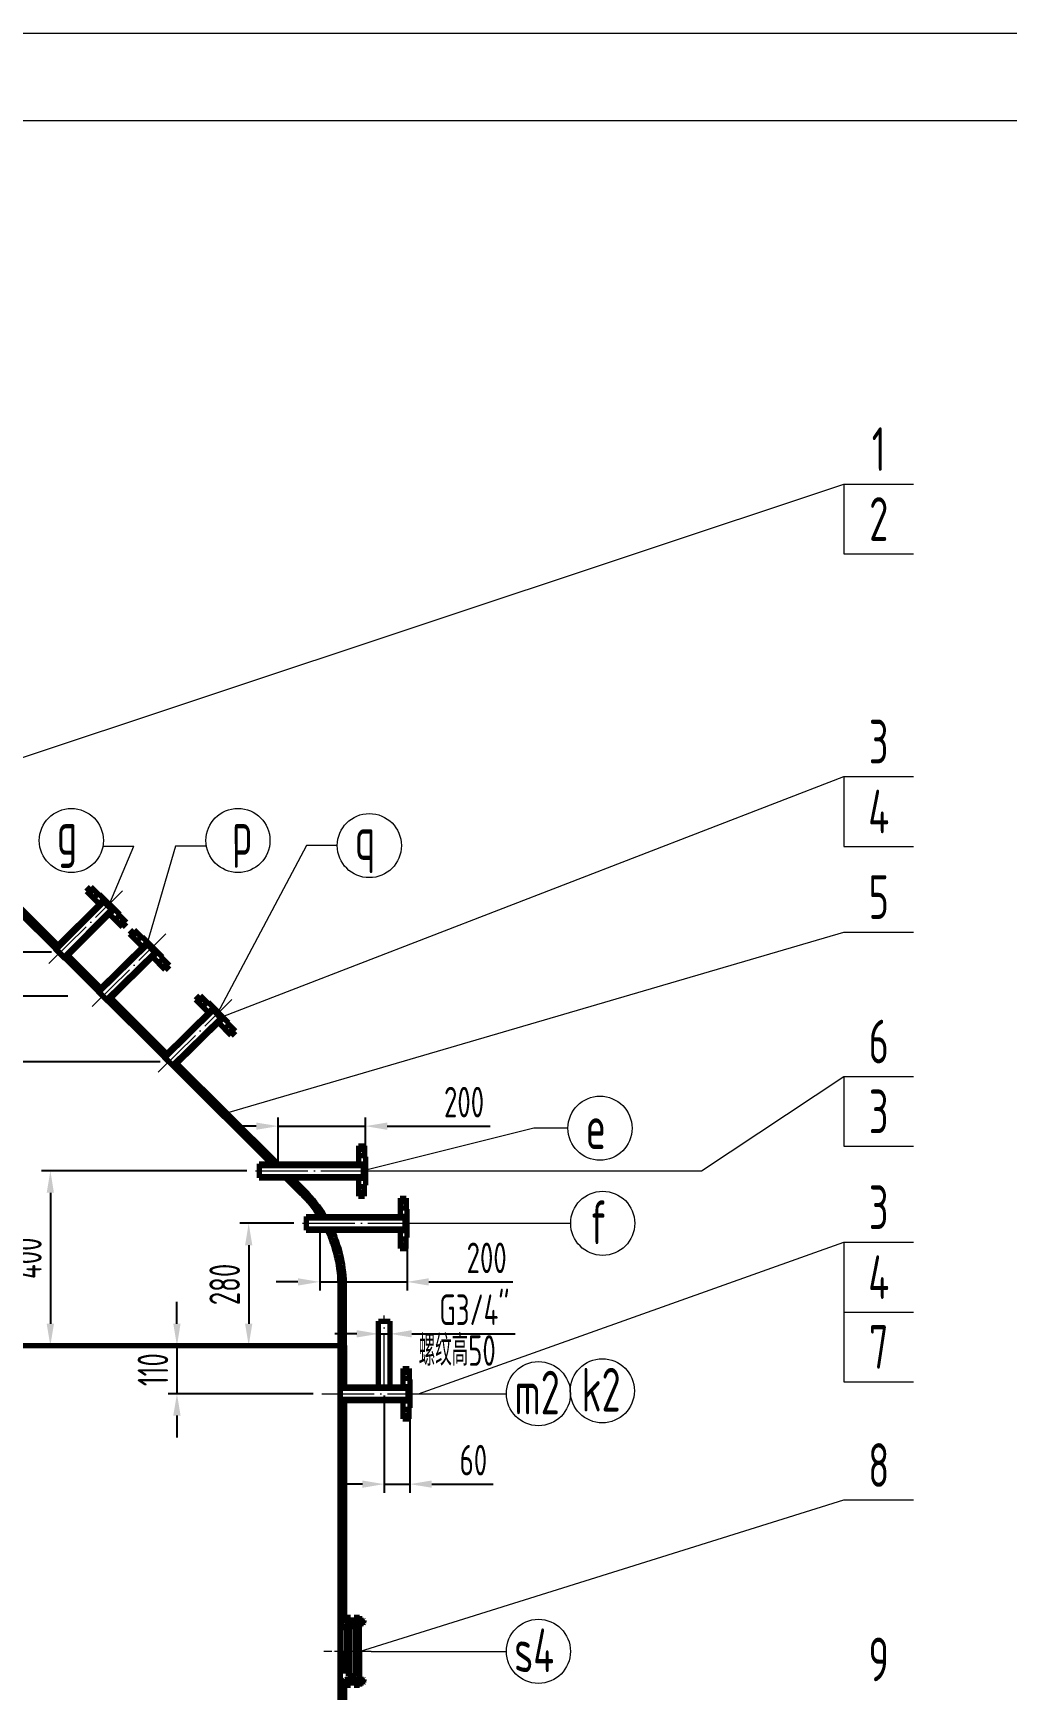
# Model space of a CAD drawing. Header units: millimetres. Extents: x -81840 to -67320, y -57700 to -40880.
# Drawn here: x -74901 to -72670, y -44673 to -40880 of the extents above; entities that cross this region are included whole.
import ezdxf
from ezdxf.enums import TextEntityAlignment as Align

# ---------------------------------------------------------------- set-up
doc = ezdxf.new("R2010")
doc.units = ezdxf.units.MM
doc.linetypes.add('ACAD_ISO02W100', pattern=[11, 8, -3])
doc.linetypes.add('ACAD_ISO04W100', pattern=[30, 24, -3, 0, -3])
for name, color, linetype, lineweight in [('中心线', 1, 'ACAD_ISO04W100', 18), ('标注', 7, 'Continuous', 18), ('粗实线', 4, 'Continuous', 70), ('细实线', 7, 'Continuous', 18), ('虚线', 2, 'ACAD_ISO02W100', 18)]:
    doc.layers.add(name, color=color, linetype=linetype, lineweight=lineweight)
doc.styles.add('GB', font='gbeitc.shx', dxfattribs={"bigfont": 'gbcbig.shx'})
doc.styles.add('HGCAD', font='gbenor.shx', dxfattribs={"width": 0.75, "bigfont": 'gbcbig.shx'})
doc.dimstyles.new('GB$0', dxfattribs={"dimscale": 20, "dimtxt": 3.5, "dimasz": 2.5, "dimexe": 2.25, "dimexo": 2, "dimtad": 1, "dimdec": 0, "dimtxsty": 'GB', "dimcen": 2.5, "dimadec": 0, "dimazin": 0, "dimtfac": 1, "dimtdec": 0, "dimtmove": 0, "dimatfit": 3, "dimfxl": 0, "dimarcsym": 0})
doc.dimstyles.new('GB$2', dxfattribs={"dimscale": 20, "dimtxt": 3.5, "dimasz": 2.5, "dimexe": 2.25, "dimexo": 2, "dimtad": 1, "dimdec": 0, "dimtxsty": 'GB', "dimcen": 2.5, "dimadec": 0, "dimazin": 0, "dimtfac": 1, "dimtdec": 0, "dimtmove": 0, "dimatfit": 3, "dimfxl": 0, "dimarcsym": 0})

# ---------------------------------------------------------------- blocks, each defined once
blk = doc.blocks.new('HGCAD#HGTFTK~A1Z~HGCAD图框')
at = {"layer": '细实线', "color": 7}
blk.add_lwpolyline([(10, -10), (-584, -10), (-584, 831), (10, 831)], close=True, dxfattribs=at)
at = {"layer": '细实线', "color": 2}
blk.add_lwpolyline([(0, 0), (-559, 0), (-559, 821), (0, 821)], close=True, dxfattribs=at)
blk = doc.blocks.new('*D259')
at = {"layer": 'Defpoints', "color": 0, "ltscale": 20}
for p in [(-74283.8, -43604.9), (-74406.9, -43884.9), (-74283.8, -43884.9)]:
    blk.add_point(p, dxfattribs=at)
at = {"layer": '标注', "color": 0, "lineweight": -2, "ltscale": 20}
for p, q in [((-74303.8, -43604.9), (-74426.9, -43604.9)), ((-74406.9, -43654.9), (-74406.9, -43834.9)), ((-74303.8, -43884.9), (-74426.9, -43884.9))]:
    blk.add_line(p, q, dxfattribs=at)
at = {"layer": '标注', "color": 0, "ltscale": 20}
for points in [[(-74415.2, -43654.9), (-74398.6, -43654.9), (-74406.9, -43604.9)], [(-74415.2, -43834.9), (-74398.6, -43834.9), (-74406.9, -43884.9)]]:
    blk.add_solid(points, dxfattribs=at)
at = {"layer": '标注', "color": 0, "ltscale": 20, "insert": (-74461.9, -43744.9), "char_height": 70, "attachment_point": 5, "rotation": 90, "style": 'HGCAD'}
blk.add_mtext('280', dxfattribs=at)
blk = doc.blocks.new('*D260')
at = {"layer": 'Defpoints', "color": 0, "ltscale": 20}
for p in [(-74391.4, -43484.9), (-74861.3, -43884.9), (-74757.7, -43884.9)]:
    blk.add_point(p, dxfattribs=at)
at = {"layer": '标注', "color": 0, "lineweight": -2, "ltscale": 20}
for p, q in [((-74411.4, -43484.9), (-74881.3, -43484.9)), ((-74861.3, -43534.9), (-74861.3, -43834.9)), ((-74777.7, -43884.9), (-74881.3, -43884.9))]:
    blk.add_line(p, q, dxfattribs=at)
at = {"layer": '标注', "color": 0, "ltscale": 20}
for points in [[(-74869.7, -43534.9), (-74853, -43534.9), (-74861.3, -43484.9)], [(-74869.7, -43834.9), (-74853, -43834.9), (-74861.3, -43884.9)]]:
    blk.add_solid(points, dxfattribs=at)
at = {"layer": '标注', "color": 0, "ltscale": 20, "insert": (-74916.3, -43684.9), "char_height": 70, "attachment_point": 5, "rotation": 90, "style": 'HGCAD'}
blk.add_mtext('400', dxfattribs=at)
blk = doc.blocks.new('*D261')
at = {"layer": 'Defpoints', "color": 0, "ltscale": 20}
for p in [(-74590, -43234.9), (-75039, -43884.9), (-74991.5, -43884.9)]:
    blk.add_point(p, dxfattribs=at)
at = {"layer": '标注', "color": 0, "lineweight": -2, "ltscale": 20}
for p, q in [((-74610, -43234.9), (-75059, -43234.9)), ((-75039, -43284.9), (-75039, -43834.9)), ((-75011.5, -43884.9), (-75059, -43884.9))]:
    blk.add_line(p, q, dxfattribs=at)
at = {"layer": '标注', "color": 0, "ltscale": 20}
for points in [[(-75047.3, -43284.9), (-75030.7, -43284.9), (-75039, -43234.9)], [(-75047.3, -43834.9), (-75030.7, -43834.9), (-75039, -43884.9)]]:
    blk.add_solid(points, dxfattribs=at)
at = {"layer": '标注', "color": 0, "ltscale": 20, "insert": (-75094, -43559.9), "char_height": 70, "attachment_point": 5, "rotation": 90, "style": 'HGCAD'}
blk.add_mtext('650', dxfattribs=at)
blk = doc.blocks.new('*D207')
at = {"layer": 'Defpoints', "color": 0, "ltscale": 20}
for p in [(-74801.2, -43084.9), (-75236, -43884.9), (-75109.6, -43884.9)]:
    blk.add_point(p, dxfattribs=at)
at = {"layer": '标注', "color": 0, "lineweight": -2, "ltscale": 20}
for p, q in [((-74821.2, -43084.9), (-75256, -43084.9)), ((-75236, -43134.9), (-75236, -43834.9)), ((-75129.6, -43884.9), (-75256, -43884.9))]:
    blk.add_line(p, q, dxfattribs=at)
at = {"layer": '标注', "color": 0, "ltscale": 20}
for points in [[(-75244.3, -43134.9), (-75227.7, -43134.9), (-75236, -43084.9)], [(-75244.3, -43834.9), (-75227.7, -43834.9), (-75236, -43884.9)]]:
    blk.add_solid(points, dxfattribs=at)
at = {"layer": '标注', "color": 0, "ltscale": 20, "insert": (-75291, -43484.9), "char_height": 70, "attachment_point": 5, "rotation": 90, "style": 'HGCAD'}
blk.add_mtext('800', dxfattribs=at)
blk = doc.blocks.new('*D215')
at = {"layer": 'Defpoints', "color": 0, "ltscale": 20}
for p in [(-74838.8, -42984.4), (-75530.3, -43884.9), (-75421, -43884.9)]:
    blk.add_point(p, dxfattribs=at)
at = {"layer": '标注', "color": 0, "lineweight": -2, "ltscale": 20}
for p, q in [((-74858.8, -42984.4), (-75441, -42984.4)), ((-75421, -43034.4), (-75421, -43834.9)), ((-75510.3, -43884.9), (-75401, -43884.9))]:
    blk.add_line(p, q, dxfattribs=at)
at = {"layer": '标注', "color": 0, "ltscale": 20}
for points in [[(-75429.3, -43034.4), (-75412.7, -43034.4), (-75421, -42984.4)], [(-75429.3, -43834.9), (-75412.7, -43834.9), (-75421, -43884.9)]]:
    blk.add_solid(points, dxfattribs=at)
at = {"layer": '标注', "color": 0, "ltscale": 20, "insert": (-75476, -43434.7), "char_height": 70, "attachment_point": 5, "rotation": 90, "style": 'HGCAD'}
blk.add_mtext('900', dxfattribs=at)
blk = doc.blocks.new('*D272')
at = {"layer": 'Defpoints', "color": 0, "ltscale": 20}
for p in [(-74571.3, -43884.9), (-74571.3, -43994.9), (-74239.2, -43994.9)]:
    blk.add_point(p, dxfattribs=at)
at = {"layer": '标注', "color": 0, "lineweight": -2, "ltscale": 20}
for p, q in [((-74571.3, -43834.9), (-74571.3, -43784.9)), ((-74571.3, -43884.9), (-74571.3, -43994.9)), ((-74259.2, -43994.9), (-74591.3, -43994.9)), ((-74571.3, -44044.9), (-74571.3, -44094.9))]:
    blk.add_line(p, q, dxfattribs=at)
at = {"layer": '标注', "color": 0, "ltscale": 20}
for points in [[(-74579.6, -43834.9), (-74563, -43834.9), (-74571.3, -43884.9)], [(-74579.6, -44044.9), (-74563, -44044.9), (-74571.3, -43994.9)]]:
    blk.add_solid(points, dxfattribs=at)
at = {"layer": '标注', "color": 0, "ltscale": 20, "insert": (-74626.3, -43939.9), "char_height": 70, "attachment_point": 5, "rotation": 90, "style": 'HGCAD'}
blk.add_mtext('110', dxfattribs=at)
blk = doc.blocks.new('*D222')
at = {"layer": 'Defpoints', "color": 0, "ltscale": 20}
for p in [(-74139.6, -43382.4), (-74339.6, -43484.9), (-74139.6, -43484.9)]:
    blk.add_point(p, dxfattribs=at)
at = {"layer": '标注', "color": 0, "lineweight": -2, "ltscale": 20}
for p, q in [((-74389.6, -43382.4), (-74439.6, -43382.4)), ((-74339.6, -43464.9), (-74339.6, -43362.4)), ((-74339.6, -43382.4), (-74139.6, -43382.4)), ((-74139.6, -43464.9), (-74139.6, -43362.4)), ((-74089.6, -43382.4), (-73853.5, -43382.4))]:
    blk.add_line(p, q, dxfattribs=at)
at = {"layer": '标注', "color": 0, "ltscale": 20}
for points in [[(-74389.6, -43374.1), (-74389.6, -43390.8), (-74339.6, -43382.4)], [(-74089.6, -43374.1), (-74089.6, -43390.8), (-74139.6, -43382.4)]]:
    blk.add_solid(points, dxfattribs=at)
at = {"layer": '标注', "color": 0, "ltscale": 20, "insert": (-73913.5, -43327.4), "char_height": 70, "attachment_point": 5, "style": 'HGCAD'}
blk.add_mtext('200', dxfattribs=at)
blk = doc.blocks.new('*D223')
at = {"layer": 'Defpoints', "color": 0, "ltscale": 20}
for p in [(-74244.2, -43604.9), (-74044.2, -43604.9), (-74044.2, -43739)]:
    blk.add_point(p, dxfattribs=at)
at = {"layer": '标注', "color": 0, "lineweight": -2, "ltscale": 20}
for p, q in [((-74244.2, -43624.9), (-74244.2, -43759)), ((-74044.2, -43624.9), (-74044.2, -43759)), ((-74294.2, -43739), (-74344.2, -43739)), ((-74244.2, -43739), (-74044.2, -43739)), ((-73994.2, -43739), (-73801.8, -43739))]:
    blk.add_line(p, q, dxfattribs=at)
at = {"layer": '标注', "color": 0, "ltscale": 20}
for points in [[(-74294.2, -43730.7), (-74294.2, -43747.4), (-74244.2, -43739)], [(-73994.2, -43730.7), (-73994.2, -43747.4), (-74044.2, -43739)]]:
    blk.add_solid(points, dxfattribs=at)
at = {"layer": '标注', "color": 0, "ltscale": 20, "insert": (-73861.7, -43684), "char_height": 70, "attachment_point": 5, "style": 'HGCAD'}
blk.add_mtext('200', dxfattribs=at)
blk = doc.blocks.new('*D191')
at = {"layer": 'Defpoints', "color": 0, "ltscale": 20}
for p in [(-75200.4, -42384.9), (-75002.5, -42828.8), (-75112.2, -42960.2), (-74289.2, -43537.9), (-75201.3, -51459.7)]:
    blk.add_point(p, dxfattribs=at)
at = {"layer": '标注', "color": 0, "lineweight": -2, "ltscale": 20}
blk.add_arc((-75200.4, -42632), 339.9, 278.4309, 306.7317, dxfattribs=at)
at = {"layer": '标注', "color": 0, "ltscale": 20}
for points in [[(-75002.6, -42898.1), (-74991.7, -42910.7), (-74959.4, -42871.6)], [(-75150, -42976.5), (-75151.2, -42959.9), (-75200.5, -42971.9)]]:
    blk.add_solid(points, dxfattribs=at)
at = {"layer": '标注', "color": 0, "ltscale": 20, "insert": (-75091, -42895), "char_height": 70, "attachment_point": 5, "rotation": 22.5813, "style": 'HGCAD'}
blk.add_mtext('45%%D', dxfattribs=at)
blk = doc.blocks.new('*D231')
at = {"layer": 'Defpoints', "color": 0, "ltscale": 20}
for p in [(-74096.2, -43978.9), (-74037.5, -44004.8), (-74037.5, -44202)]:
    blk.add_point(p, dxfattribs=at)
at = {"layer": '标注', "color": 0, "lineweight": -2, "ltscale": 20}
for p, q in [((-74096.2, -43998.9), (-74096.2, -44222)), ((-74037.5, -44024.8), (-74037.5, -44222)), ((-74146.2, -44202), (-74196.2, -44202)), ((-74096.2, -44202), (-74037.5, -44202)), ((-73987.5, -44202), (-73846.7, -44202))]:
    blk.add_line(p, q, dxfattribs=at)
at = {"layer": '标注', "color": 0, "ltscale": 20}
for points in [[(-74146.2, -44193.7), (-74146.2, -44210.3), (-74096.2, -44202)], [(-73987.5, -44193.7), (-73987.5, -44210.3), (-74037.5, -44202)]]:
    blk.add_solid(points, dxfattribs=at)
at = {"layer": '标注', "color": 0, "ltscale": 20, "insert": (-73892.1, -44147), "char_height": 70, "attachment_point": 5, "style": 'HGCAD'}
blk.add_mtext('60', dxfattribs=at)
blk = doc.blocks.new('*D256')
at = {"layer": 'Defpoints', "color": 0, "ltscale": 20}
for p in [(-74109.2, -43857.9), (-74083.2, -43857.9), (-74083.2, -43857.9)]:
    blk.add_point(p, dxfattribs=at)
at = {"layer": '标注', "color": 0, "lineweight": -2, "ltscale": 20}
for p, q in [((-74159.2, -43857.9), (-74209.2, -43857.9)), ((-74109.2, -43857.9), (-74083.2, -43857.9)), ((-74033.2, -43857.9), (-73796.5, -43857.9))]:
    blk.add_line(p, q, dxfattribs=at)
at = {"layer": '标注', "color": 0, "ltscale": 20}
for points in [[(-74159.2, -43849.5), (-74159.2, -43866.2), (-74109.2, -43857.9)], [(-74033.2, -43849.5), (-74033.2, -43866.2), (-74083.2, -43857.9)]]:
    blk.add_solid(points, dxfattribs=at)
at = {"layer": '标注', "color": 0, "ltscale": 20, "insert": (-73889.8, -43802.8), "char_height": 70, "attachment_point": 5, "style": 'HGCAD'}
blk.add_mtext('G3/4"', dxfattribs=at)

msp = doc.modelspace()

# ---------------------------------------------------------------- hatches: boundary and pattern name
at = {"layer": '中心线', "linetype": 'ByBlock', "lineweight": 18}
for points in [[(-74177.43, -44533.95), (-74177.43, -44528.92), (-74177.43, -44527.91), (-74176.09, -44527.91), (-74176.09, -44533.95)], [(-74161.34, -44533.95), (-74161.34, -44528.92), (-74161.34, -44527.91), (-74162.68, -44527.91), (-74162.68, -44533.95)], [(-74177.43, -44635.86), (-74177.43, -44640.89), (-74177.43, -44641.89), (-74176.09, -44641.89), (-74176.09, -44635.86)], [(-74161.34, -44635.86), (-74161.34, -44640.89), (-74161.34, -44641.89), (-74162.68, -44641.89), (-74162.68, -44635.86)]]:
    msp.add_hatch(color=256, dxfattribs=at).paths.add_polyline_path(points)

# ---------------------------------------------------------------- linework, layer by layer
at = {"layer": '中心线', "ltscale": 5}
for p, q in [((-74864.67, -43010.22), (-74696.1, -42843.86)), ((-74765.55, -43108.76), (-74596.98, -42942.4)), ((-74614.41, -43258.95), (-74445.85, -43092.59)), ((-74391.45, -43484.9), (-74122.32, -43484.9)), ((-74283.77, -43604.9), (-74014.65, -43604.9)), ((-74096.15, -43978.9), (-74096.15, -43815.58)), ((-74239.19, -43994.9), (-73994.96, -43994.9))]:
    msp.add_line(p, q, dxfattribs=at)
at = {"layer": '中心线', "linetype": 'ByBlock', "lineweight": 18}
for p, q in [((-74189.59, -44517.19), (-74140.33, -44517.19)), ((-74177.43, -44527.91), (-74176.09, -44527.91)), ((-74176.09, -44528.92), (-74176.09, -44527.91)), ((-74162.68, -44527.91), (-74162.68, -44533.95)), ((-74161.34, -44528.92), (-74161.34, -44527.91)), ((-74146.59, -44513.83), (-74143.23, -44513.83)), ((-74146.59, -44520.54), (-74143.23, -44520.54)), ((-74176.09, -44533.95), (-74177.43, -44533.95)), ((-74162.68, -44533.95), (-74161.34, -44533.95)), ((-74176.09, -44635.86), (-74177.43, -44635.86)), ((-74177.43, -44641.89), (-74176.09, -44641.89)), ((-74176.09, -44640.89), (-74176.09, -44641.89)), ((-74165.36, -44645.58), (-74165.36, -44640.89)), ((-74162.68, -44635.86), (-74161.34, -44635.86)), ((-74162.68, -44641.89), (-74162.68, -44635.86)), ((-74161.34, -44640.89), (-74161.34, -44641.89)), ((-74190.85, -44652.62), (-74140.33, -44652.62)), ((-74146.59, -44649.27), (-74143.23, -44649.27)), ((-74146.59, -44655.97), (-74143.23, -44655.97))]:
    msp.add_line(p, q, dxfattribs=at)
at = {"layer": '中心线'}
msp.add_line((-74126.36, -44584.9), (-74234.82, -44584.9), dxfattribs=at)
at = {"layer": '标注', "ltscale": 20}
for p, q in [((-75197.52, -42628.76), (-73043.42, -41912.49)), ((-73043.42, -41912.49), (-72883.42, -41912.49)), ((-73043.42, -41912.49), (-73043.42, -42072.49)), ((-73043.42, -42072.49), (-72883.42, -42072.49)), ((-74466.08, -43131.09), (-73043.42, -42581.87)), ((-73043.42, -42581.87), (-72883.42, -42581.87)), ((-73043.42, -42581.87), (-73043.42, -42741.87)), ((-74740.97, -42741.52), (-74670.11, -42741.52)), ((-74724.82, -42872.18), (-74670.11, -42741.52)), ((-74574.57, -42741.39), (-74639.34, -42963.15)), ((-74503.71, -42741.38), (-74574.57, -42741.39)), ((-74274.69, -42740.15), (-74478.92, -43125.2)), ((-74203.83, -42740.13), (-74274.69, -42740.15)), ((-73043.42, -42741.87), (-72883.42, -42741.87)), ((-74464.86, -43353.91), (-73043.42, -42937.99)), ((-73043.42, -42937.99), (-72883.42, -42937.99)), ((-73369.34, -43484.9), (-73043.42, -43268.6)), ((-73043.42, -43268.6), (-72883.42, -43268.6)), ((-73043.42, -43268.6), (-73043.42, -43428.6)), ((-73753.28, -43387.12), (-74144.88, -43484.9)), ((-73675.38, -43387.12), (-73753.28, -43387.12)), ((-73043.42, -43428.6), (-72883.42, -43428.6)), ((-74144.57, -43484.9), (-73369.34, -43484.9)), ((-74031.76, -43604.9), (-73669.22, -43604.9)), ((-74017.52, -43994.9), (-73043.42, -43647.96)), ((-73043.42, -43647.96), (-72883.42, -43647.96)), ((-73043.42, -43647.96), (-73043.42, -43807.96)), ((-73043.42, -43807.96), (-72883.42, -43807.96)), ((-73043.42, -43807.96), (-73043.42, -43967.96)), ((-73994.96, -43994.9), (-73816.5, -43994.9)), ((-73043.42, -43967.96), (-72883.42, -43967.96)), ((-74153.29, -44584.9), (-73043.42, -44238.28)), ((-73043.42, -44238.28), (-72883.42, -44238.28)), ((-74126.36, -44584.9), (-73816.5, -44584.9))]:
    msp.add_line(p, q, dxfattribs=at)
for centre in [(-74813.2, -42728.54), (-74431.48, -42728.38), (-74130.44, -42740.13), (-73601.99, -43387.12), (-73595.83, -43604.9), (-73743.11, -43994.9), (-73596.62, -43988.31), (-73743.11, -44584.9)]:
    msp.add_circle(centre, 73.39, dxfattribs=at)
at = {"layer": '粗实线'}
for p, q in [((-74354.52, -43468.9), (-74998.71, -42828.76)), ((-74843.63, -42968.77), (-74984.52, -42828.76)), ((-74778.22, -42844.62), (-74768.32, -42834.72)), ((-74778.22, -42844.62), (-74748.87, -42873.96)), ((-74772.56, -42850.28), (-74762.66, -42840.38)), ((-74768.32, -42834.72), (-74750.64, -42852.4)), ((-74762.66, -42860.18), (-74752.76, -42850.28)), ((-74750.64, -42852.4), (-74749.23, -42850.98)), ((-74749.23, -42850.98), (-74703.25, -42896.93)), ((-74850.67, -42975.81), (-74741.09, -42866.18)), ((-74848.19, -42978.28), (-74738.62, -42868.66)), ((-74830.51, -42995.96), (-74720.93, -42886.33)), ((-74828.04, -42998.43), (-74718.46, -42888.81)), ((-74749.22, -42873.61), (-74737.91, -42862.29)), ((-74741.09, -42866.18), (-74718.69, -42888.58)), ((-74726.24, -42896.59), (-74696.88, -42925.92)), ((-74725.88, -42896.94), (-74714.57, -42885.62)), ((-74703.25, -42896.93), (-74704.67, -42898.35)), ((-74686.99, -42916.02), (-74704.67, -42898.35)), ((-74712.44, -42910.37), (-74702.55, -42900.47)), ((-74702.54, -42920.27), (-74692.65, -42910.37)), ((-74696.88, -42925.92), (-74686.99, -42916.02)), ((-74678.9, -42942.82), (-74668.93, -42932.98)), ((-74668.93, -42932.98), (-74651.37, -42950.78)), ((-74752.47, -43073.38), (-74642.1, -42964.45)), ((-74750, -43075.85), (-74639.64, -42966.94)), ((-74649.92, -42972.17), (-74678.9, -42942.82)), ((-74673.28, -42948.51), (-74663.31, -42938.68)), ((-74663.44, -42958.47), (-74653.48, -42948.64)), ((-74649.95, -42949.37), (-74651.37, -42950.78)), ((-74650.1, -42972), (-74638.71, -42960.76)), ((-74604.29, -42995.63), (-74649.95, -42949.37)), ((-74619.62, -42987.22), (-74642.1, -42964.45)), ((-74850.67, -42975.81), (-74828.04, -42998.43)), ((-74745.39, -43066.39), (-74820.93, -42991.32)), ((-74732.32, -43093.53), (-74622.08, -42984.73)), ((-74729.84, -43096.01), (-74619.62, -42987.22)), ((-74598.12, -43024.67), (-74627.45, -42994.95)), ((-74626.92, -42995.48), (-74615.53, -42984.25)), ((-74613.57, -43009.01), (-74603.61, -42999.17)), ((-74605.71, -42997.04), (-74604.29, -42995.63)), ((-74588.15, -43014.83), (-74605.71, -42997.04)), ((-74603.74, -43018.97), (-74593.77, -43009.14)), ((-74598.12, -43024.67), (-74588.15, -43014.83)), ((-74752.47, -43073.38), (-74729.84, -43096.01)), ((-74527.76, -43093), (-74517.8, -43083.17)), ((-74517.8, -43083.17), (-74500.24, -43100.96)), ((-74594.26, -43216.58), (-74722.69, -43088.95)), ((-74601.34, -43223.56), (-74490.96, -43114.63)), ((-74598.86, -43226.04), (-74488.5, -43117.12)), ((-74498.61, -43122.54), (-74527.76, -43093)), ((-74522.14, -43098.69), (-74512.18, -43088.86)), ((-74512.31, -43108.66), (-74502.35, -43098.82)), ((-74498.82, -43099.55), (-74500.24, -43100.96)), ((-74498.96, -43122.18), (-74487.58, -43110.94)), ((-74453.16, -43145.82), (-74498.82, -43099.55)), ((-74468.48, -43137.41), (-74490.96, -43114.63)), ((-74581.18, -43243.72), (-74470.94, -43134.92)), ((-74578.71, -43246.19), (-74468.48, -43137.41)), ((-74446.98, -43174.85), (-74476.13, -43145.31)), ((-74475.78, -43145.67), (-74464.4, -43134.43)), ((-74462.44, -43159.19), (-74452.47, -43149.36)), ((-74454.58, -43147.22), (-74453.16, -43145.82)), ((-74437.02, -43165.02), (-74454.58, -43147.22)), ((-74452.6, -43169.16), (-74442.64, -43159.32)), ((-74446.98, -43174.85), (-74437.02, -43165.02)), ((-74601.34, -43223.56), (-74578.71, -43246.19)), ((-74340.33, -43468.9), (-74571.56, -43239.13)), ((-74155.57, -43427.4), (-74141.57, -43427.4)), ((-74155.57, -43427.4), (-74155.57, -43468.9)), ((-74141.57, -43427.4), (-74141.57, -43452.4)), ((-74155.57, -43435.4), (-74141.57, -43435.4)), ((-74155.57, -43449.4), (-74141.57, -43449.4)), ((-74141.57, -43452.4), (-74139.57, -43452.4)), ((-74139.57, -43452.4), (-74139.57, -43517.4)), ((-74382.66, -43468.9), (-74144.57, -43468.9)), ((-74382.66, -43468.9), (-74382.66, -43500.9)), ((-74382.66, -43472.4), (-74144.57, -43472.4)), ((-74382.66, -43497.4), (-74144.57, -43497.4)), ((-74382.66, -43500.9), (-74144.57, -43500.9)), ((-74285.22, -43537.76), (-74322.32, -43500.9)), ((-74278.18, -43530.67), (-74308.13, -43500.9)), ((-74155.57, -43468.4), (-74139.57, -43468.4)), ((-74155.57, -43500.9), (-74155.57, -43542.4)), ((-74155.57, -43501.4), (-74139.57, -43501.4)), ((-74144.57, -43468.9), (-74144.57, -43500.9)), ((-74155.57, -43520.4), (-74141.57, -43520.4)), ((-74155.57, -43534.4), (-74141.57, -43534.4)), ((-74155.57, -43542.4), (-74141.57, -43542.4)), ((-74139.57, -43517.4), (-74141.57, -43517.4)), ((-74141.57, -43542.4), (-74141.57, -43517.4)), ((-74060.21, -43547.4), (-74046.21, -43547.4)), ((-74060.21, -43547.4), (-74060.21, -43588.9)), ((-74060.21, -43555.4), (-74046.21, -43555.4)), ((-74060.21, -43569.4), (-74046.21, -43569.4)), ((-74046.21, -43547.4), (-74046.21, -43572.4)), ((-74046.21, -43572.4), (-74044.21, -43572.4)), ((-74044.21, -43572.4), (-74044.21, -43637.4)), ((-74274.99, -43588.9), (-74049.21, -43588.9)), ((-74274.99, -43588.9), (-74274.99, -43620.9)), ((-74274.99, -43592.4), (-74049.21, -43592.4)), ((-74274.99, -43617.4), (-74049.21, -43617.4)), ((-74060.21, -43588.4), (-74044.21, -43588.4)), ((-74049.21, -43588.9), (-74049.21, -43620.9)), ((-74274.99, -43620.9), (-74049.21, -43620.9)), ((-74060.21, -43620.9), (-74060.21, -43662.4)), ((-74060.21, -43621.4), (-74044.21, -43621.4)), ((-74060.21, -43640.4), (-74046.21, -43640.4)), ((-74060.21, -43654.4), (-74046.21, -43654.4)), ((-74044.21, -43637.4), (-74046.21, -43637.4)), ((-74046.21, -43662.4), (-74046.21, -43637.4)), ((-74060.21, -43662.4), (-74046.21, -43662.4)), ((-74197.52, -43884.9), (-74197.52, -43750.02)), ((-74187.52, -43884.9), (-74187.52, -43745.88)), ((-74109.15, -43828.9), (-74083.15, -43828.9)), ((-74109.15, -43978.9), (-74109.15, -43828.9)), ((-74083.15, -43978.9), (-74083.15, -43828.9)), ((-75197.52, -43884.9), (-74187.52, -43884.9)), ((-74197.52, -45912.61), (-74197.52, -43884.9)), ((-74197.52, -43884.9), (-74197.52, -45912.61)), ((-74187.52, -43978.9), (-74187.52, -43884.9)), ((-74187.52, -43884.9), (-74187.52, -43978.9)), ((-74053.52, -43937.4), (-74039.52, -43937.4)), ((-74053.52, -43937.4), (-74053.52, -43978.9)), ((-74053.52, -43945.4), (-74039.52, -43945.4)), ((-74053.52, -43959.4), (-74039.52, -43959.4)), ((-74039.52, -43937.4), (-74039.52, -43962.4)), ((-74197.52, -43978.9), (-74042.52, -43978.9)), ((-74197.52, -43978.9), (-74197.52, -44010.9)), ((-74197.52, -43982.4), (-74042.52, -43982.4)), ((-74053.52, -43978.4), (-74037.52, -43978.4)), ((-74042.52, -43978.9), (-74042.52, -44010.9)), ((-74039.52, -43962.4), (-74037.52, -43962.4)), ((-74037.52, -43962.4), (-74037.52, -44027.4)), ((-74197.52, -44007.4), (-74042.52, -44007.4)), ((-74197.52, -44010.9), (-74042.52, -44010.9)), ((-74187.52, -44380.99), (-74187.52, -44010.9)), ((-74187.52, -44010.9), (-74187.52, -44507.13)), ((-74053.52, -44010.9), (-74053.52, -44052.4)), ((-74053.52, -44011.4), (-74037.52, -44011.4)), ((-74053.52, -44030.4), (-74039.52, -44030.4)), ((-74037.52, -44027.4), (-74039.52, -44027.4)), ((-74039.52, -44052.4), (-74039.52, -44027.4)), ((-74053.52, -44044.4), (-74039.52, -44044.4)), ((-74053.52, -44052.4), (-74039.52, -44052.4)), ((-74187.52, -44662.68), (-74187.52, -45207.13))]:
    msp.add_line(p, q, dxfattribs=at)
at = {"layer": '粗实线', "linetype": 'ByBlock'}
for p, q in [((-74197.52, -44507.13), (-74197.52, -44643.39)), ((-74173.41, -44507.13), (-74197.52, -44507.13)), ((-74184.48, -44533.95), (-74197.52, -44520.9)), ((-74185.99, -44513.74), (-74187.85, -44517.1)), ((-74185.99, -44520.45), (-74187.85, -44517.1)), ((-74185.99, -44513.16), (-74153.29, -44513.16)), ((-74185.99, -44513.16), (-74185.99, -44521.21)), ((-74185.99, -44513.83), (-74153.29, -44513.83)), ((-74185.99, -44520.54), (-74153.29, -44520.54)), ((-74185.99, -44521.21), (-74153.29, -44521.21)), ((-74182.59, -44513.16), (-74183.21, -44513.82)), ((-74183.21, -44513.82), (-74183.21, -44517.19)), ((-74183.21, -44520.55), (-74183.21, -44517.19)), ((-74182.59, -44521.21), (-74183.21, -44520.55)), ((-74182.59, -44513.16), (-74182.59, -44521.21)), ((-74177.43, -44584.9), (-74177.43, -44527.91)), ((-74173.41, -44527.91), (-74176.09, -44527.91)), ((-74176.09, -44528.92), (-74176.09, -44584.9)), ((-74162.68, -44528.92), (-74176.09, -44528.92)), ((-74173.41, -44513.16), (-74173.41, -44507.13)), ((-74173.41, -44528.92), (-74173.41, -44521.21)), ((-74153.29, -44507.13), (-74165.36, -44507.13)), ((-74165.36, -44507.13), (-74165.36, -44513.16)), ((-74165.36, -44512.83), (-74153.29, -44512.83)), ((-74165.36, -44521.21), (-74165.36, -44528.92)), ((-74165.36, -44521.54), (-74153.29, -44521.54)), ((-74161.34, -44527.91), (-74165.36, -44527.91)), ((-74162.68, -44528.92), (-74162.68, -44584.9)), ((-74161.34, -44528.92), (-74161.34, -44584.9)), ((-74153.29, -44584.9), (-74153.29, -44507.13)), ((-74146.59, -44510.1), (-74153.29, -44510.1)), ((-74146.59, -44514.34), (-74153.29, -44514.34)), ((-74146.59, -44520.04), (-74153.29, -44520.04)), ((-74146.59, -44524.27), (-74153.29, -44524.27)), ((-74146.59, -44521.21), (-74146.59, -44510.1)), ((-74146.59, -44513.16), (-74146.59, -44524.27)), ((-74146.59, -44513.16), (-74143.9, -44513.16)), ((-74146.59, -44521.21), (-74143.9, -44521.21)), ((-74143.23, -44513.83), (-74143.9, -44513.16)), ((-74143.23, -44520.54), (-74143.9, -44521.21)), ((-74143.23, -44513.83), (-74143.23, -44517.19)), ((-74143.23, -44520.54), (-74143.23, -44517.19)), ((-74184.48, -44533.95), (-74184.48, -44584.9)), ((-74177.43, -44533.95), (-74184.48, -44533.95)), ((-74162.68, -44533.95), (-74162.68, -44584.23)), ((-74161.34, -44533.95), (-74155.3, -44533.95)), ((-74155.3, -44533.95), (-74153.29, -44530.46)), ((-74155.3, -44533.95), (-74155.3, -44584.9)), ((-74184.48, -44635.86), (-74184.48, -44584.9)), ((-74177.43, -44584.9), (-74177.43, -44641.89)), ((-74176.09, -44640.89), (-74176.09, -44584.9)), ((-74162.68, -44635.86), (-74162.68, -44584.9)), ((-74162.68, -44640.89), (-74162.68, -44584.9)), ((-74161.34, -44640.89), (-74161.34, -44584.9)), ((-74155.3, -44635.86), (-74155.3, -44584.9)), ((-74153.29, -44584.9), (-74153.29, -44662.68)), ((-74197.52, -44662.68), (-74197.52, -44643.39)), ((-74177.43, -44635.86), (-74184.48, -44635.86)), ((-74162.68, -44640.89), (-74176.09, -44640.89)), ((-74173.41, -44641.89), (-74176.09, -44641.89)), ((-74173.41, -44640.89), (-74173.41, -44648.6)), ((-74165.36, -44648.6), (-74165.36, -44640.89)), ((-74161.34, -44641.89), (-74165.36, -44641.89)), ((-74161.34, -44635.86), (-74155.3, -44635.86)), ((-74155.3, -44635.86), (-74153.29, -44639.34)), ((-74173.41, -44662.68), (-74197.52, -44662.68)), ((-74185.99, -44649.27), (-74187.85, -44652.62)), ((-74185.99, -44655.97), (-74187.85, -44652.62)), ((-74185.99, -44648.6), (-74153.29, -44648.6)), ((-74185.99, -44656.64), (-74185.99, -44648.6)), ((-74185.99, -44649.27), (-74153.29, -44649.27)), ((-74185.99, -44655.97), (-74153.29, -44655.97)), ((-74185.99, -44656.64), (-74153.29, -44656.64)), ((-74182.59, -44648.6), (-74183.21, -44649.25)), ((-74183.21, -44649.25), (-74183.21, -44652.62)), ((-74183.21, -44655.98), (-74183.21, -44652.62)), ((-74182.59, -44656.64), (-74183.21, -44655.98)), ((-74182.59, -44656.64), (-74182.59, -44648.6)), ((-74173.41, -44656.64), (-74173.41, -44662.68)), ((-74165.36, -44648.26), (-74153.29, -44648.26)), ((-74165.36, -44662.68), (-74165.36, -44656.64)), ((-74165.36, -44656.98), (-74153.29, -44656.98)), ((-74153.29, -44662.68), (-74165.36, -44662.68)), ((-74146.59, -44645.53), (-74153.29, -44645.53)), ((-74146.59, -44649.77), (-74153.29, -44649.77)), ((-74146.59, -44655.47), (-74153.29, -44655.47)), ((-74146.59, -44659.71), (-74153.29, -44659.71)), ((-74146.59, -44656.64), (-74146.59, -44645.53)), ((-74146.59, -44648.6), (-74143.9, -44648.6)), ((-74146.59, -44648.6), (-74146.59, -44659.71)), ((-74146.59, -44656.64), (-74143.9, -44656.64)), ((-74143.23, -44649.27), (-74143.9, -44648.6)), ((-74143.23, -44655.97), (-74143.9, -44656.64)), ((-74143.23, -44649.27), (-74143.23, -44652.62)), ((-74143.23, -44655.97), (-74143.23, -44652.62))]:
    msp.add_line(p, q, dxfattribs=at)
at = {"layer": '粗实线'}
for radius, start, end in [(300, 32.46101, 45.01187), (310, 31.29281, 45.01187), (300, 0.01187, 25.4713), (310, 0.01187, 24.59403)]:
    msp.add_arc((-74497.33, -43749.92), radius, start, end, dxfattribs=at)

# ---------------------------------------------------------------- block references
at = {"layer": '虚线', "ltscale": 20, "xscale": 20, "yscale": 20, "zscale": 20}
msp.add_blockref('HGCAD#HGTFTK~A1Z~HGCAD图框', (-67520, -57500), dxfattribs=at)

# ---------------------------------------------------------------- texts
at = {"layer": '标注', "ltscale": 20, "style": 'HGCAD', "width": 0.75}
for s, p in [('1', (-72963.42, -41832.49)), ('2', (-72963.42, -41992.49)), ('3', (-72963.42, -42501.87)), ('4', (-72963.42, -42661.87)), ('g', (-74822.91, -42726.07)), ('q', (-74140.14, -42737.66)), ('5', (-72963.42, -42857.99)), ('6', (-72963.42, -43188.6)), ('3', (-72963.42, -43348.6)), ('e', (-73611.69, -43384.65)), ('3', (-72963.42, -43567.96)), ('f', (-73605.54, -43602.43)), ('4', (-72963.42, -43727.96)), ('7', (-72963.42, -43887.96)), ('m2', (-73746.03, -43992.43)), ('k2', (-73599.55, -43985.84)), ('8', (-72963.42, -44158.28)), ('s4', (-73752.82, -44582.43)), ('9', (-72963.42, -44603.36))]:
    msp.add_text(s, height=100, dxfattribs=at).set_placement(p, align=Align.MIDDLE)
msp.add_text('p', height=100, rotation=0.01187, dxfattribs=at).set_placement((-74421.77, -42725.91), align=Align.MIDDLE)
at = {"layer": '标注', "ltscale": 20, "insert": (-73929.14, -43896.15), "char_height": 70, "attachment_point": 5, "style": 'HGCAD'}
msp.add_mtext('螺纹高50', dxfattribs=at)

# ---------------------------------------------------------------- dimensions: what is measured, and where the dimension line sits
at = {"layer": '标注', "ltscale": 20}
dim = msp.add_angular_dim_2l(base=(-75112.15, -42960.22), line1=((-75201.33, -51459.7), (-75200.39, -42384.94)), line2=((-74289.18, -43537.91), (-75002.51, -42828.76)), text='45%%D', dimstyle='GB$2', override={"dimexe": 1, "dimexo": 1, "dimgap": 1, "dimdec": 1, "dimdsep": 46, "dimtxsty": 'HGCAD', "dimcen": 0, "dimadec": 1, "dimazin": 2, "dimtdec": 2, "dimatfit": 1}, dxfattribs=at)
dim.commit()
dim.dimension.update_dxf_attribs({"geometry": '*D191', "text_midpoint": (-75091.03, -42895.04)})
for base, p1, p2, override, picture, middle in [((-75421, -43884.9), (-74838.82, -42984.45), (-75530.32, -43884.9), {"dimexe": 1, "dimexo": 1, "dimgap": 1, "dimdsep": 46, "dimtxsty": 'HGCAD', "dimcen": 0, "dimadec": 1, "dimtdec": 2, "dimatfit": 1}, '*D215', (-75476, -43434.67)), ((-75235.98, -43884.9), (-74801.23, -43084.9), (-75109.63, -43884.9), {"dimscale": 20, "dimexe": 1, "dimexo": 1, "dimgap": 1, "dimdsep": 46, "dimtxsty": 'HGCAD', "dimcen": 0, "dimadec": 1, "dimtdec": 2, "dimatfit": 1}, '*D207', (-75290.98, -43484.9)), ((-75038.99, -43884.9), (-74590.02, -43234.88), (-74991.5, -43884.9), {"dimscale": 20, "dimexe": 1, "dimexo": 1, "dimgap": 1, "dimdsep": 46, "dimtxsty": 'HGCAD', "dimcen": 0, "dimadec": 1, "dimtdec": 2, "dimatfit": 1}, '*D261', (-75093.99, -43559.89)), ((-74861.32, -43884.9), (-74391.45, -43484.9), (-74757.68, -43884.9), {"dimscale": 20, "dimexe": 1, "dimexo": 1, "dimgap": 1, "dimdsep": 46, "dimtxsty": 'HGCAD', "dimcen": 0, "dimadec": 1, "dimtdec": 2, "dimatfit": 1}, '*D260', (-74916.32, -43684.9)), ((-74406.91, -43884.9), (-74283.77, -43604.9), (-74283.77, -43884.9), {"dimscale": 20, "dimexe": 1, "dimexo": 1, "dimgap": 1, "dimdsep": 46, "dimtxsty": 'HGCAD', "dimcen": 0, "dimadec": 1, "dimtdec": 2, "dimatfit": 1}, '*D259', (-74461.91, -43744.9)), ((-74571.3, -43994.9), (-74571.3, -43884.9), (-74239.19, -43994.9), {"dimexe": 1, "dimexo": 1, "dimgap": 1, "dimdsep": 46, "dimtxsty": 'HGCAD', "dimcen": 0, "dimadec": 1, "dimtdec": 2, "dimatfit": 1}, '*D272', (-74626.3, -43939.9))]:
    dim = msp.add_linear_dim(base=base, p1=p1, p2=p2, angle=90, dimstyle='GB$0', override=override, dxfattribs=at)
    dim.commit()
    dim.dimension.update_dxf_attribs({"geometry": picture, "text_midpoint": middle})
for base, p1, p2, picture, middle in [((-74139.57, -43382.43), (-74339.57, -43484.9), (-74139.57, -43484.9), '*D222', (-73913.48, -43382.43)), ((-74044.21, -43739.05), (-74244.21, -43604.9), (-74044.21, -43604.9), '*D223', (-73861.72, -43739.05))]:
    dim = msp.add_linear_dim(base=base, p1=p1, p2=p2, angle=0, text='200', dimstyle='GB$0', override={"dimexe": 1, "dimexo": 1, "dimgap": 1, "dimdsep": 46, "dimtxsty": 'HGCAD', "dimcen": 0, "dimadec": 1, "dimtdec": 2, "dimatfit": 1}, dxfattribs=at)
    dim.commit()
    dim.dimension.update_dxf_attribs({"geometry": picture, "text_midpoint": middle, "dimtype": 161})
for base, p1, p2, text, override, picture, middle in [((-74083.15, -43857.87), (-74109.15, -43857.87), (-74083.15, -43857.87), 'G3/4"', {"dimexe": 1, "dimexo": 1, "dimgap": 1, "dimdsep": 46, "dimtxsty": 'HGCAD', "dimcen": 0, "dimadec": 1, "dimtdec": 2, "dimatfit": 1}, '*D256', (-73889.83, -43802.81)), ((-74037.52, -44201.99), (-74096.15, -43978.9), (-74037.52, -44004.81), '60', {"dimexe": 1, "dimexo": 1, "dimgap": 1, "dimdec": 1, "dimdsep": 46, "dimtxsty": 'HGCAD', "dimcen": 0, "dimadec": 1, "dimtdec": 2, "dimatfit": 1}, '*D231', (-73892.14, -44146.99))]:
    dim = msp.add_linear_dim(base=base, p1=p1, p2=p2, text=text, dimstyle='GB$0', override=override, dxfattribs=at)
    dim.commit()
    dim.dimension.update_dxf_attribs({"geometry": picture, "text_midpoint": middle})

doc.saveas('drawing.dxf')
